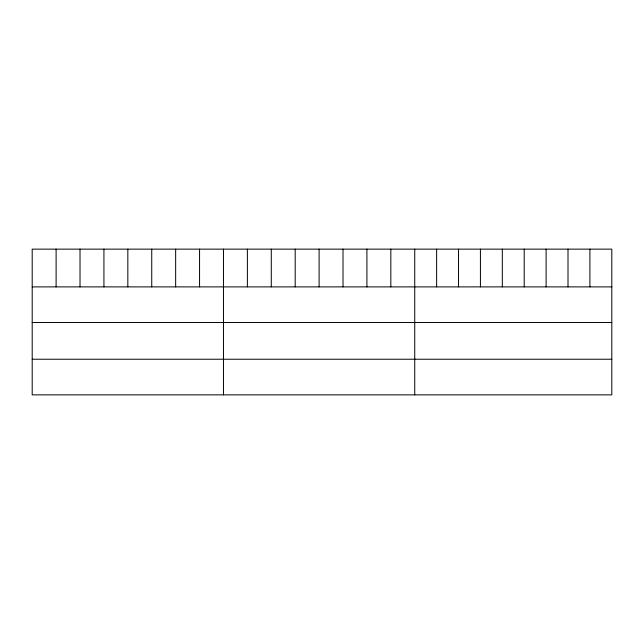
<?xml version="1.0" encoding="UTF-8"?>
<svg xmlns="http://www.w3.org/2000/svg" width="644" height="644" viewBox="0 0 644 644"><rect width="100%" height="100%" fill="white"/><g stroke="black" fill="none" stroke-linecap="round" stroke-linejoin="round"><path stroke-width="0.97" d="M611.8 286.886L611.8 394.861L32.2 394.861L32.2 249.139L611.8 249.139L611.8 286.886L32.2 286.886M32.2 322.523L611.8 322.523M32.2 359.231L611.8 359.231M589.904 249.139L589.904 286.886M568.008 249.139L568.008 286.886M546.112 249.139L546.112 286.886M524.216 249.139L524.216 286.886M502.32 249.139L502.32 286.886M480.424 249.139L480.424 286.886M458.528 249.139L458.528 286.886M436.632 249.139L436.632 286.886M414.736 249.139L414.736 394.861M390.828 249.139L390.828 286.886M366.919 249.139L366.919 286.886M343.011 249.139L343.011 286.886M319.102 249.139L319.102 286.886M295.194 249.139L295.194 286.886M271.285 249.139L271.285 286.886M247.377 249.139L247.377 286.886M223.468 249.139L223.468 394.861M199.56 249.139L199.56 286.886M175.651 249.139L175.651 286.886M151.743 249.139L151.743 286.886M127.834 249.139L127.834 286.886M103.925 249.139L103.925 286.886M80.017 249.139L80.017 286.886M56.109 249.139L56.109 286.886"/></g></svg>
